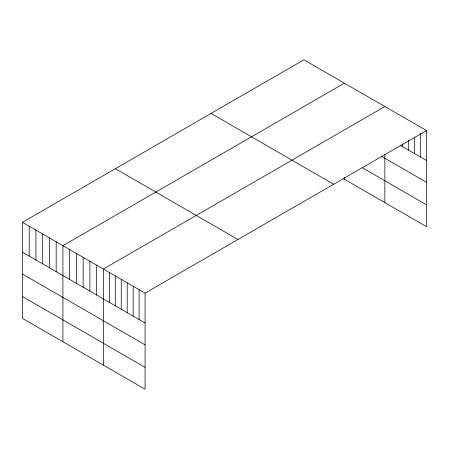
<?xml version="1.0" encoding="UTF-8"?>
<svg xmlns="http://www.w3.org/2000/svg" width="449" height="449" viewBox="0 0 449 449"><rect width="100%" height="100%" fill="white"/><g stroke="black" fill="none" stroke-linecap="round" stroke-linejoin="round"><path stroke-width="0.67" d="M426.55 130.603L145.066 293.118L145.066 389.188L22.45 318.397L22.45 222.328L303.934 59.812L426.55 130.603L426.55 226.672L343.272 178.595M344.394 83.172L62.916 245.687L62.916 341.756M384.86 106.536L103.377 269.046L103.377 365.116M400.345 145.347L426.55 160.473M381.487 156.303L426.55 182.322M362.382 167.78L426.55 204.828M211.041 113.44L333.663 184.236M115.337 168.695L237.959 239.491M22.45 222.328L145.066 293.118M22.45 252.198L145.066 322.988M22.45 274.042L145.066 344.832M22.45 296.548L145.066 367.344M420.595 133.42L420.595 157.038M414.64 136.928L414.64 153.597M408.685 140.436L408.685 150.157M402.725 143.944L402.725 146.722M384.86 154.282L384.86 202.606M344.394 177.26L344.394 179.246M139.111 289.678L139.111 319.548M133.157 286.243L133.157 316.113M127.202 282.803L127.202 312.672M121.247 279.362L121.247 309.232M115.286 275.927L115.286 305.797M109.332 272.487L109.332 302.357M96.636 265.157L96.636 295.027M89.89 261.262L89.89 291.132M83.144 257.367L83.144 287.237M76.403 253.472L76.403 283.341M69.657 249.582L69.657 279.452M56.17 241.792L56.17 271.662M49.424 237.897L49.424 267.772M42.683 234.008L42.683 263.877M35.937 230.113L35.937 259.982M29.196 226.217L29.196 256.087"/></g></svg>
